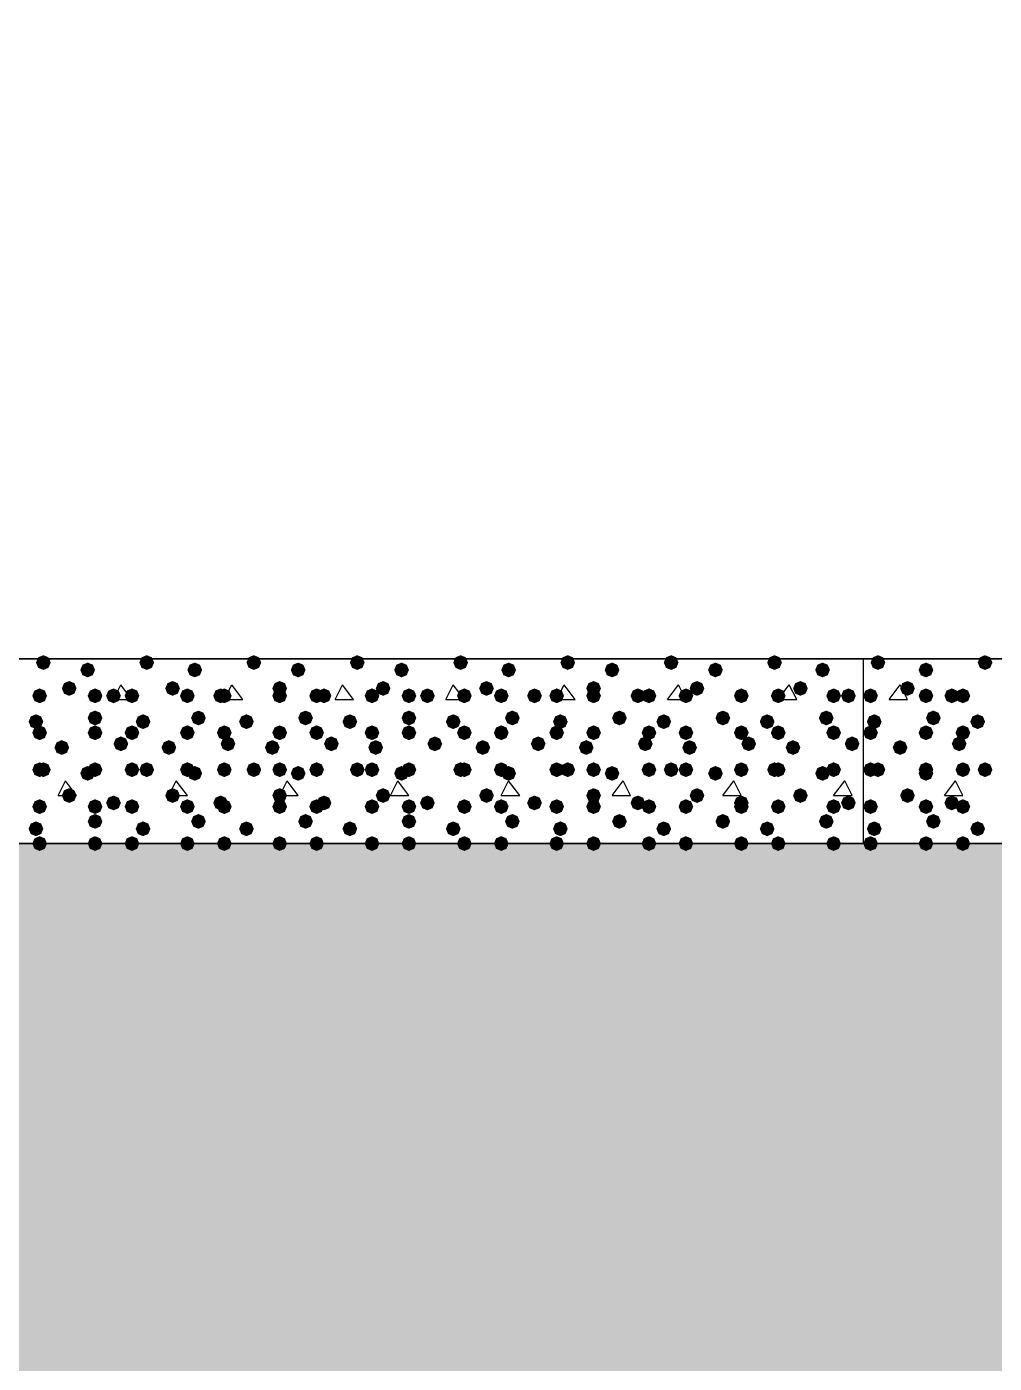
# Model space of a CAD drawing. Header units: millimetres. Extents: x 0 to 420, y 0 to 297.
# Drawn here: x 297.46 to 308.55, y 120.96 to 136.28 of the extents above; entities that cross this region are included whole.
import ezdxf

# ---------------------------------------------------------------- set-up
doc = ezdxf.new("R2010")
doc.units = ezdxf.units.MM
doc.layers.get('0').update_dxf_attribs({"linetype": 'CONTINUOUS'})

msp = doc.modelspace()

# ---------------------------------------------------------------- hatches: boundary and pattern name
at = {"true_color": 0x000008}
for points in [[(297.730333, 128.989667), (297.705462, 128.929871), (297.645667, 128.905), (297.585871, 128.929871), (297.561, 128.989667), (297.585871, 129.049462), (297.645667, 129.074333), (297.705462, 129.049463)], [(298.238333, 128.905), (298.213462, 128.845204), (298.153667, 128.820333), (298.093871, 128.845204), (298.069, 128.905), (298.093871, 128.964796), (298.153667, 128.989667), (298.213462, 128.964796)], [(298.915667, 128.989667), (298.890796, 128.929871), (298.831, 128.905), (298.771204, 128.929871), (298.746333, 128.989667), (298.771204, 129.049462), (298.831, 129.074333), (298.890796, 129.049463)], [(299.466, 128.905), (299.441129, 128.845204), (299.381333, 128.820333), (299.321537, 128.845204), (299.296667, 128.905), (299.321537, 128.964796), (299.381333, 128.989667), (299.441129, 128.964796)], [(300.143333, 128.989667), (300.118462, 128.929871), (300.058667, 128.905), (299.998871, 128.929871), (299.974, 128.989667), (299.998871, 129.049462), (300.058667, 129.074333), (300.118462, 129.049463)], [(300.651333, 128.905), (300.626463, 128.845204), (300.566667, 128.820333), (300.506871, 128.845204), (300.482, 128.905), (300.506871, 128.964796), (300.566667, 128.989667), (300.626462, 128.964796)], [(301.328667, 128.989667), (301.303796, 128.929871), (301.244, 128.905), (301.184204, 128.929871), (301.159333, 128.989667), (301.184204, 129.049462), (301.244, 129.074333), (301.303796, 129.049463)], [(301.836667, 128.905), (301.811796, 128.845204), (301.752, 128.820333), (301.692204, 128.845204), (301.667333, 128.905), (301.692204, 128.964796), (301.752, 128.989667), (301.811796, 128.964796)], [(302.514, 128.989667), (302.489129, 128.929871), (302.429333, 128.905), (302.369537, 128.929871), (302.344667, 128.989667), (302.369537, 129.049462), (302.429333, 129.074333), (302.489129, 129.049463)], [(303.064333, 128.905), (303.039462, 128.845204), (302.979667, 128.820333), (302.919871, 128.845204), (302.895, 128.905), (302.919871, 128.964796), (302.979667, 128.989667), (303.039462, 128.964796)], [(303.741667, 128.989667), (303.716796, 128.929871), (303.657, 128.905), (303.597204, 128.929871), (303.572333, 128.989667), (303.597204, 129.049462), (303.657, 129.074333), (303.716796, 129.049463)], [(304.249667, 128.905), (304.224796, 128.845204), (304.165, 128.820333), (304.105204, 128.845204), (304.080333, 128.905), (304.105204, 128.964796), (304.165, 128.989667), (304.224796, 128.964796)], [(304.927, 128.989667), (304.902129, 128.929871), (304.842333, 128.905), (304.782537, 128.929871), (304.757667, 128.989667), (304.782537, 129.049462), (304.842333, 129.074333), (304.902129, 129.049463)], [(305.435, 128.905), (305.410129, 128.845204), (305.350333, 128.820333), (305.290538, 128.845204), (305.265667, 128.905), (305.290537, 128.964796), (305.350333, 128.989667), (305.410129, 128.964796)], [(306.112333, 128.989667), (306.087462, 128.929871), (306.027667, 128.905), (305.967871, 128.929871), (305.943, 128.989667), (305.967871, 129.049462), (306.027667, 129.074333), (306.087462, 129.049463)], [(306.662667, 128.905), (306.637796, 128.845204), (306.578, 128.820333), (306.518204, 128.845204), (306.493333, 128.905), (306.518204, 128.964796), (306.578, 128.989667), (306.637796, 128.964796)], [(297.688, 128.608667), (297.663129, 128.548871), (297.603333, 128.524), (297.543537, 128.548871), (297.518667, 128.608667), (297.543537, 128.668462), (297.603333, 128.693333), (297.663129, 128.668463)], [(298.026667, 128.693333), (298.001796, 128.633537), (297.942, 128.608667), (297.882204, 128.633537), (297.857333, 128.693333), (297.882204, 128.753129), (297.942, 128.778), (298.001796, 128.753129)], [(298.323, 128.608667), (298.298129, 128.548871), (298.238333, 128.524), (298.178538, 128.548871), (298.153667, 128.608667), (298.178537, 128.668462), (298.238333, 128.693333), (298.298129, 128.668463)], [(298.534667, 128.608667), (298.509796, 128.548871), (298.45, 128.524), (298.390204, 128.548871), (298.365333, 128.608667), (298.390204, 128.668462), (298.45, 128.693333), (298.509796, 128.668463)], [(298.746333, 128.608667), (298.721462, 128.548871), (298.661667, 128.524), (298.601871, 128.548871), (298.577, 128.608667), (298.601871, 128.668462), (298.661667, 128.693333), (298.721462, 128.668463)], [(299.212, 128.693333), (299.187129, 128.633537), (299.127333, 128.608667), (299.067538, 128.633537), (299.042667, 128.693333), (299.067537, 128.753129), (299.127333, 128.778), (299.187129, 128.753129)], [(299.381333, 128.608667), (299.356462, 128.548871), (299.296667, 128.524), (299.236871, 128.548871), (299.212, 128.608667), (299.236871, 128.668462), (299.296667, 128.693333), (299.356462, 128.668463)], [(299.762333, 128.608667), (299.737462, 128.548871), (299.677667, 128.524), (299.617871, 128.548871), (299.593, 128.608667), (299.617871, 128.668462), (299.677667, 128.693333), (299.737462, 128.668463)], [(299.804667, 128.608667), (299.779796, 128.548871), (299.72, 128.524), (299.660204, 128.548871), (299.635333, 128.608667), (299.660204, 128.668462), (299.72, 128.693333), (299.779796, 128.668463)], [(300.439667, 128.693333), (300.414796, 128.633537), (300.355, 128.608667), (300.295204, 128.633537), (300.270333, 128.693333), (300.295204, 128.753129), (300.355, 128.778), (300.414796, 128.753129)], [(300.439667, 128.608667), (300.414796, 128.548871), (300.355, 128.524), (300.295204, 128.548871), (300.270333, 128.608667), (300.295204, 128.668462), (300.355, 128.693333), (300.414796, 128.668463)], [(300.863, 128.608667), (300.838129, 128.548871), (300.778333, 128.524), (300.718538, 128.548871), (300.693667, 128.608667), (300.718537, 128.668462), (300.778333, 128.693333), (300.838129, 128.668463)], [(300.947667, 128.608667), (300.922796, 128.548871), (300.863, 128.524), (300.803204, 128.548871), (300.778333, 128.608667), (300.803204, 128.668462), (300.863, 128.693333), (300.922796, 128.668463)], [(301.498, 128.608667), (301.473129, 128.548871), (301.413333, 128.524), (301.353538, 128.548871), (301.328667, 128.608667), (301.353537, 128.668462), (301.413333, 128.693333), (301.473129, 128.668463)], [(301.625, 128.693333), (301.600129, 128.633537), (301.540333, 128.608667), (301.480537, 128.633537), (301.455667, 128.693333), (301.480537, 128.753129), (301.540333, 128.778), (301.600129, 128.753129)], [(301.921333, 128.608667), (301.896462, 128.548871), (301.836667, 128.524), (301.776871, 128.548871), (301.752, 128.608667), (301.776871, 128.668462), (301.836667, 128.693333), (301.896462, 128.668463)], [(302.133, 128.608667), (302.108129, 128.548871), (302.048333, 128.524), (301.988538, 128.548871), (301.963667, 128.608667), (301.988537, 128.668462), (302.048333, 128.693333), (302.108129, 128.668463)], [(302.556333, 128.608667), (302.531462, 128.548871), (302.471667, 128.524), (302.411871, 128.548871), (302.387, 128.608667), (302.411871, 128.668462), (302.471667, 128.693333), (302.531462, 128.668463)], [(302.810333, 128.693333), (302.785462, 128.633537), (302.725667, 128.608667), (302.665871, 128.633537), (302.641, 128.693333), (302.665871, 128.753129), (302.725667, 128.778), (302.785462, 128.753129)], [(302.979667, 128.608667), (302.954796, 128.548871), (302.895, 128.524), (302.835204, 128.548871), (302.810333, 128.608667), (302.835204, 128.668462), (302.895, 128.693333), (302.954796, 128.668463)], [(303.360667, 128.608667), (303.335796, 128.548871), (303.276, 128.524), (303.216204, 128.548871), (303.191333, 128.608667), (303.216204, 128.668462), (303.276, 128.693333), (303.335796, 128.668463)], [(303.614667, 128.608667), (303.589796, 128.548871), (303.53, 128.524), (303.470204, 128.548871), (303.445333, 128.608667), (303.470204, 128.668462), (303.53, 128.693333), (303.589796, 128.668463)], [(304.038, 128.693333), (304.013129, 128.633537), (303.953333, 128.608667), (303.893537, 128.633537), (303.868667, 128.693333), (303.893537, 128.753129), (303.953333, 128.778), (304.013129, 128.753129)], [(304.038, 128.608667), (304.013129, 128.548871), (303.953333, 128.524), (303.893537, 128.548871), (303.868667, 128.608667), (303.893537, 128.668462), (303.953333, 128.693333), (304.013129, 128.668463)], [(304.546, 128.608667), (304.521129, 128.548871), (304.461333, 128.524), (304.401538, 128.548871), (304.376667, 128.608667), (304.401537, 128.668462), (304.461333, 128.693333), (304.521129, 128.668463)], [(304.673, 128.608667), (304.648129, 128.548871), (304.588333, 128.524), (304.528537, 128.548871), (304.503667, 128.608667), (304.528537, 128.668462), (304.588333, 128.693333), (304.648129, 128.668463)], [(305.096333, 128.608667), (305.071462, 128.548871), (305.011667, 128.524), (304.951871, 128.548871), (304.927, 128.608667), (304.951871, 128.668462), (305.011667, 128.693333), (305.071462, 128.668463)], [(305.223333, 128.693333), (305.198463, 128.633537), (305.138667, 128.608667), (305.078871, 128.633537), (305.054, 128.693333), (305.078871, 128.753129), (305.138667, 128.778), (305.198462, 128.753129)], [(305.731333, 128.608667), (305.706462, 128.548871), (305.646667, 128.524), (305.586871, 128.548871), (305.562, 128.608667), (305.586871, 128.668462), (305.646667, 128.693333), (305.706462, 128.668463)], [(305.731333, 128.608667), (305.706462, 128.548871), (305.646667, 128.524), (305.586871, 128.548871), (305.562, 128.608667), (305.586871, 128.668462), (305.646667, 128.693333), (305.706462, 128.668463)], [(306.154667, 128.608667), (306.129796, 128.548871), (306.07, 128.524), (306.010204, 128.548871), (305.985333, 128.608667), (306.010204, 128.668462), (306.07, 128.693333), (306.129796, 128.668463)], [(306.408667, 128.693333), (306.383796, 128.633537), (306.324, 128.608667), (306.264204, 128.633537), (306.239333, 128.693333), (306.264204, 128.753129), (306.324, 128.778), (306.383796, 128.753129)], [(306.789667, 128.608667), (306.764796, 128.548871), (306.705, 128.524), (306.645204, 128.548871), (306.620333, 128.608667), (306.645204, 128.668462), (306.705, 128.693333), (306.764796, 128.668463)], [(306.959, 128.608667), (306.934129, 128.548871), (306.874333, 128.524), (306.814537, 128.548871), (306.789667, 128.608667), (306.814537, 128.668462), (306.874333, 128.693333), (306.934129, 128.668463)], [(297.645667, 128.312333), (297.620796, 128.252537), (297.561, 128.227667), (297.501204, 128.252537), (297.476333, 128.312333), (297.501204, 128.372129), (297.561, 128.397), (297.620796, 128.372129)], [(298.323, 128.354667), (298.298129, 128.294871), (298.238333, 128.27), (298.178538, 128.294871), (298.153667, 128.354667), (298.178537, 128.414462), (298.238333, 128.439333), (298.298129, 128.414463)], [(298.873333, 128.312333), (298.848462, 128.252537), (298.788667, 128.227667), (298.728871, 128.252537), (298.704, 128.312333), (298.728871, 128.372129), (298.788667, 128.397), (298.848462, 128.372129)], [(299.508333, 128.354667), (299.483462, 128.294871), (299.423667, 128.27), (299.363871, 128.294871), (299.339, 128.354667), (299.363871, 128.414462), (299.423667, 128.439333), (299.483462, 128.414463)], [(300.058667, 128.312333), (300.033796, 128.252537), (299.974, 128.227667), (299.914204, 128.252537), (299.889333, 128.312333), (299.914204, 128.372129), (299.974, 128.397), (300.033796, 128.372129)], [(300.736, 128.354667), (300.711129, 128.294871), (300.651333, 128.27), (300.591537, 128.294871), (300.566667, 128.354667), (300.591537, 128.414462), (300.651333, 128.439333), (300.711129, 128.414463)], [(301.244, 128.312333), (301.219129, 128.252537), (301.159333, 128.227667), (301.099538, 128.252537), (301.074667, 128.312333), (301.099537, 128.372129), (301.159333, 128.397), (301.219129, 128.372129)], [(301.921333, 128.354667), (301.896462, 128.294871), (301.836667, 128.27), (301.776871, 128.294871), (301.752, 128.354667), (301.776871, 128.414462), (301.836667, 128.439333), (301.896462, 128.414463)], [(302.429333, 128.312333), (302.404462, 128.252537), (302.344667, 128.227667), (302.284871, 128.252537), (302.26, 128.312333), (302.284871, 128.372129), (302.344667, 128.397), (302.404462, 128.372129)], [(303.106667, 128.354667), (303.081796, 128.294871), (303.022, 128.27), (302.962204, 128.294871), (302.937333, 128.354667), (302.962204, 128.414462), (303.022, 128.439333), (303.081796, 128.414463)], [(303.657, 128.312333), (303.632129, 128.252537), (303.572333, 128.227667), (303.512538, 128.252537), (303.487667, 128.312333), (303.512537, 128.372129), (303.572333, 128.397), (303.632129, 128.372129)], [(304.334333, 128.354667), (304.309463, 128.294871), (304.249667, 128.27), (304.189871, 128.294871), (304.165, 128.354667), (304.189871, 128.414462), (304.249667, 128.439333), (304.309462, 128.414463)], [(304.842333, 128.312333), (304.817462, 128.252537), (304.757667, 128.227667), (304.697871, 128.252537), (304.673, 128.312333), (304.697871, 128.372129), (304.757667, 128.397), (304.817462, 128.372129)], [(305.519667, 128.354667), (305.494796, 128.294871), (305.435, 128.27), (305.375204, 128.294871), (305.350333, 128.354667), (305.375204, 128.414462), (305.435, 128.439333), (305.494796, 128.414463)], [(306.027667, 128.312333), (306.002796, 128.252537), (305.943, 128.227667), (305.883204, 128.252537), (305.858333, 128.312333), (305.883204, 128.372129), (305.943, 128.397), (306.002796, 128.372129)], [(306.705, 128.354667), (306.680129, 128.294871), (306.620333, 128.27), (306.560538, 128.294871), (306.535667, 128.354667), (306.560537, 128.414462), (306.620333, 128.439333), (306.680129, 128.414463)], [(297.688, 128.185333), (297.663129, 128.125538), (297.603333, 128.100667), (297.543537, 128.125538), (297.518667, 128.185333), (297.543537, 128.245129), (297.603333, 128.27), (297.663129, 128.245129)], [(298.323, 128.185333), (298.298129, 128.125538), (298.238333, 128.100667), (298.178538, 128.125538), (298.153667, 128.185333), (298.178537, 128.245129), (298.238333, 128.27), (298.298129, 128.245129)], [(298.746333, 128.185333), (298.721462, 128.125538), (298.661667, 128.100667), (298.601871, 128.125538), (298.577, 128.185333), (298.601871, 128.245129), (298.661667, 128.27), (298.721462, 128.245129)], [(299.381333, 128.185333), (299.356462, 128.125538), (299.296667, 128.100667), (299.236871, 128.125538), (299.212, 128.185333), (299.236871, 128.245129), (299.296667, 128.27), (299.356462, 128.245129)], [(299.804667, 128.185333), (299.779796, 128.125538), (299.72, 128.100667), (299.660204, 128.125538), (299.635333, 128.185333), (299.660204, 128.245129), (299.72, 128.27), (299.779796, 128.245129)], [(300.439667, 128.185333), (300.414796, 128.125538), (300.355, 128.100667), (300.295204, 128.125538), (300.270333, 128.185333), (300.295204, 128.245129), (300.355, 128.27), (300.414796, 128.245129)], [(300.863, 128.185333), (300.838129, 128.125538), (300.778333, 128.100667), (300.718538, 128.125538), (300.693667, 128.185333), (300.718537, 128.245129), (300.778333, 128.27), (300.838129, 128.245129)], [(301.498, 128.185333), (301.473129, 128.125538), (301.413333, 128.100667), (301.353538, 128.125538), (301.328667, 128.185333), (301.353537, 128.245129), (301.413333, 128.27), (301.473129, 128.245129)], [(301.921333, 128.185333), (301.896462, 128.125538), (301.836667, 128.100667), (301.776871, 128.125538), (301.752, 128.185333), (301.776871, 128.245129), (301.836667, 128.27), (301.896462, 128.245129)], [(302.556333, 128.185333), (302.531462, 128.125538), (302.471667, 128.100667), (302.411871, 128.125538), (302.387, 128.185333), (302.411871, 128.245129), (302.471667, 128.27), (302.531462, 128.245129)], [(302.979667, 128.185333), (302.954796, 128.125538), (302.895, 128.100667), (302.835204, 128.125538), (302.810333, 128.185333), (302.835204, 128.245129), (302.895, 128.27), (302.954796, 128.245129)], [(303.614667, 128.185333), (303.589796, 128.125538), (303.53, 128.100667), (303.470204, 128.125538), (303.445333, 128.185333), (303.470204, 128.245129), (303.53, 128.27), (303.589796, 128.245129)], [(304.038, 128.185333), (304.013129, 128.125538), (303.953333, 128.100667), (303.893537, 128.125538), (303.868667, 128.185333), (303.893537, 128.245129), (303.953333, 128.27), (304.013129, 128.245129)], [(304.673, 128.185333), (304.648129, 128.125538), (304.588333, 128.100667), (304.528537, 128.125538), (304.503667, 128.185333), (304.528537, 128.245129), (304.588333, 128.27), (304.648129, 128.245129)], [(305.096333, 128.185333), (305.071462, 128.125538), (305.011667, 128.100667), (304.951871, 128.125538), (304.927, 128.185333), (304.951871, 128.245129), (305.011667, 128.27), (305.071462, 128.245129)], [(305.731333, 128.185333), (305.706462, 128.125538), (305.646667, 128.100667), (305.586871, 128.125538), (305.562, 128.185333), (305.586871, 128.245129), (305.646667, 128.27), (305.706462, 128.245129)], [(306.154667, 128.185333), (306.129796, 128.125538), (306.07, 128.100667), (306.010204, 128.125538), (305.985333, 128.185333), (306.010204, 128.245129), (306.07, 128.27), (306.129796, 128.245129)], [(306.789667, 128.185333), (306.764796, 128.125538), (306.705, 128.100667), (306.645204, 128.125538), (306.620333, 128.185333), (306.645204, 128.245129), (306.705, 128.27), (306.764796, 128.245129)], [(297.942, 128.016), (297.917129, 127.956204), (297.857333, 127.931333), (297.797537, 127.956204), (297.772667, 128.016), (297.797537, 128.075796), (297.857333, 128.100667), (297.917129, 128.075796)], [(298.619333, 128.058333), (298.594462, 127.998538), (298.534667, 127.973667), (298.474871, 127.998538), (298.45, 128.058333), (298.474871, 128.118129), (298.534667, 128.143), (298.594462, 128.118129)], [(299.169667, 128.016), (299.144796, 127.956204), (299.085, 127.931333), (299.025204, 127.956204), (299.000333, 128.016), (299.025204, 128.075796), (299.085, 128.100667), (299.144796, 128.075796)], [(299.847, 128.058333), (299.822129, 127.998538), (299.762333, 127.973667), (299.702538, 127.998538), (299.677667, 128.058333), (299.702537, 128.118129), (299.762333, 128.143), (299.822129, 128.118129)], [(300.355, 128.016), (300.330129, 127.956204), (300.270333, 127.931333), (300.210537, 127.956204), (300.185667, 128.016), (300.210537, 128.075796), (300.270333, 128.100667), (300.330129, 128.075796)], [(301.032333, 128.058333), (301.007462, 127.998538), (300.947667, 127.973667), (300.887871, 127.998538), (300.863, 128.058333), (300.887871, 128.118129), (300.947667, 128.143), (301.007462, 128.118129)], [(301.540333, 128.016), (301.515463, 127.956204), (301.455667, 127.931333), (301.395871, 127.956204), (301.371, 128.016), (301.395871, 128.075796), (301.455667, 128.100667), (301.515462, 128.075796)], [(302.217667, 128.058333), (302.192796, 127.998538), (302.133, 127.973667), (302.073204, 127.998538), (302.048333, 128.058333), (302.073204, 128.118129), (302.133, 128.143), (302.192796, 128.118129)], [(302.768, 128.016), (302.743129, 127.956204), (302.683333, 127.931333), (302.623538, 127.956204), (302.598667, 128.016), (302.623537, 128.075796), (302.683333, 128.100667), (302.743129, 128.075796)], [(303.403, 128.058333), (303.378129, 127.998538), (303.318333, 127.973667), (303.258537, 127.998538), (303.233667, 128.058333), (303.258537, 128.118129), (303.318333, 128.143), (303.378129, 128.118129)], [(303.953333, 128.016), (303.928463, 127.956204), (303.868667, 127.931333), (303.808871, 127.956204), (303.784, 128.016), (303.808871, 128.075796), (303.868667, 128.100667), (303.928462, 128.075796)], [(304.630667, 128.058333), (304.605796, 127.998538), (304.546, 127.973667), (304.486204, 127.998538), (304.461333, 128.058333), (304.486204, 128.118129), (304.546, 128.143), (304.605796, 128.118129)], [(305.138667, 128.016), (305.113796, 127.956204), (305.054, 127.931333), (304.994204, 127.956204), (304.969333, 128.016), (304.994204, 128.075796), (305.054, 128.100667), (305.113796, 128.075796)], [(305.816, 128.058333), (305.791129, 127.998538), (305.731333, 127.973667), (305.671538, 127.998538), (305.646667, 128.058333), (305.671537, 128.118129), (305.731333, 128.143), (305.791129, 128.118129)], [(306.324, 128.016), (306.299129, 127.956204), (306.239333, 127.931333), (306.179537, 127.956204), (306.154667, 128.016), (306.179537, 128.075796), (306.239333, 128.100667), (306.299129, 128.075796)], [(307.001333, 128.058333), (306.976462, 127.998538), (306.916667, 127.973667), (306.856871, 127.998538), (306.832, 128.058333), (306.856871, 128.118129), (306.916667, 128.143), (306.976462, 128.118129)], [(297.688, 127.762), (297.663129, 127.702204), (297.603333, 127.677333), (297.543537, 127.702204), (297.518667, 127.762), (297.543537, 127.821796), (297.603333, 127.846667), (297.663129, 127.821796)], [(297.730333, 127.762), (297.705462, 127.702204), (297.645667, 127.677333), (297.585871, 127.702204), (297.561, 127.762), (297.585871, 127.821796), (297.645667, 127.846667), (297.705462, 127.821796)], [(298.238333, 127.719667), (298.213462, 127.659871), (298.153667, 127.635), (298.093871, 127.659871), (298.069, 127.719667), (298.093871, 127.779462), (298.153667, 127.804333), (298.213462, 127.779463)], [(298.323, 127.762), (298.298129, 127.702204), (298.238333, 127.677333), (298.178538, 127.702204), (298.153667, 127.762), (298.178537, 127.821796), (298.238333, 127.846667), (298.298129, 127.821796)], [(298.746333, 127.762), (298.721462, 127.702204), (298.661667, 127.677333), (298.601871, 127.702204), (298.577, 127.762), (298.601871, 127.821796), (298.661667, 127.846667), (298.721462, 127.821796)], [(298.915667, 127.762), (298.890796, 127.702204), (298.831, 127.677333), (298.771204, 127.702204), (298.746333, 127.762), (298.771204, 127.821796), (298.831, 127.846667), (298.890796, 127.821796)], [(299.381333, 127.762), (299.356462, 127.702204), (299.296667, 127.677333), (299.236871, 127.702204), (299.212, 127.762), (299.236871, 127.821796), (299.296667, 127.846667), (299.356462, 127.821796)], [(299.466, 127.719667), (299.441129, 127.659871), (299.381333, 127.635), (299.321537, 127.659871), (299.296667, 127.719667), (299.321537, 127.779462), (299.381333, 127.804333), (299.441129, 127.779463)], [(299.804667, 127.762), (299.779796, 127.702204), (299.72, 127.677333), (299.660204, 127.702204), (299.635333, 127.762), (299.660204, 127.821796), (299.72, 127.846667), (299.779796, 127.821796)], [(300.143333, 127.762), (300.118462, 127.702204), (300.058667, 127.677333), (299.998871, 127.702204), (299.974, 127.762), (299.998871, 127.821796), (300.058667, 127.846667), (300.118462, 127.821796)], [(300.439667, 127.762), (300.414796, 127.702204), (300.355, 127.677333), (300.295204, 127.702204), (300.270333, 127.762), (300.295204, 127.821796), (300.355, 127.846667), (300.414796, 127.821796)], [(300.651333, 127.719667), (300.626463, 127.659871), (300.566667, 127.635), (300.506871, 127.659871), (300.482, 127.719667), (300.506871, 127.779462), (300.566667, 127.804333), (300.626462, 127.779463)], [(300.863, 127.762), (300.838129, 127.702204), (300.778333, 127.677333), (300.718538, 127.702204), (300.693667, 127.762), (300.718537, 127.821796), (300.778333, 127.846667), (300.838129, 127.821796)], [(301.328667, 127.762), (301.303796, 127.702204), (301.244, 127.677333), (301.184204, 127.702204), (301.159333, 127.762), (301.184204, 127.821796), (301.244, 127.846667), (301.303796, 127.821796)], [(301.498, 127.762), (301.473129, 127.702204), (301.413333, 127.677333), (301.353538, 127.702204), (301.328667, 127.762), (301.353537, 127.821796), (301.413333, 127.846667), (301.473129, 127.821796)], [(301.836667, 127.719667), (301.811796, 127.659871), (301.752, 127.635), (301.692204, 127.659871), (301.667333, 127.719667), (301.692204, 127.779462), (301.752, 127.804333), (301.811796, 127.779463)], [(301.921333, 127.762), (301.896462, 127.702204), (301.836667, 127.677333), (301.776871, 127.702204), (301.752, 127.762), (301.776871, 127.821796), (301.836667, 127.846667), (301.896462, 127.821796)], [(302.514, 127.762), (302.489129, 127.702204), (302.429333, 127.677333), (302.369537, 127.702204), (302.344667, 127.762), (302.369537, 127.821796), (302.429333, 127.846667), (302.489129, 127.821796)], [(302.556333, 127.762), (302.531462, 127.702204), (302.471667, 127.677333), (302.411871, 127.702204), (302.387, 127.762), (302.411871, 127.821796), (302.471667, 127.846667), (302.531462, 127.821796)], [(302.979667, 127.762), (302.954796, 127.702204), (302.895, 127.677333), (302.835204, 127.702204), (302.810333, 127.762), (302.835204, 127.821796), (302.895, 127.846667), (302.954796, 127.821796)], [(303.064333, 127.719667), (303.039462, 127.659871), (302.979667, 127.635), (302.919871, 127.659871), (302.895, 127.719667), (302.919871, 127.779462), (302.979667, 127.804333), (303.039462, 127.779463)], [(303.614667, 127.762), (303.589796, 127.702204), (303.53, 127.677333), (303.470204, 127.702204), (303.445333, 127.762), (303.470204, 127.821796), (303.53, 127.846667), (303.589796, 127.821796)], [(303.741667, 127.762), (303.716796, 127.702204), (303.657, 127.677333), (303.597204, 127.702204), (303.572333, 127.762), (303.597204, 127.821796), (303.657, 127.846667), (303.716796, 127.821796)], [(304.038, 127.762), (304.013129, 127.702204), (303.953333, 127.677333), (303.893537, 127.702204), (303.868667, 127.762), (303.893537, 127.821796), (303.953333, 127.846667), (304.013129, 127.821796)], [(304.249667, 127.719667), (304.224796, 127.659871), (304.165, 127.635), (304.105204, 127.659871), (304.080333, 127.719667), (304.105204, 127.779462), (304.165, 127.804333), (304.224796, 127.779463)], [(304.673, 127.762), (304.648129, 127.702204), (304.588333, 127.677333), (304.528537, 127.702204), (304.503667, 127.762), (304.528537, 127.821796), (304.588333, 127.846667), (304.648129, 127.821796)], [(304.927, 127.762), (304.902129, 127.702204), (304.842333, 127.677333), (304.782537, 127.702204), (304.757667, 127.762), (304.782537, 127.821796), (304.842333, 127.846667), (304.902129, 127.821796)], [(305.096333, 127.762), (305.071462, 127.702204), (305.011667, 127.677333), (304.951871, 127.702204), (304.927, 127.762), (304.951871, 127.821796), (305.011667, 127.846667), (305.071462, 127.821796)], [(305.435, 127.719667), (305.410129, 127.659871), (305.350333, 127.635), (305.290538, 127.659871), (305.265667, 127.719667), (305.290537, 127.779462), (305.350333, 127.804333), (305.410129, 127.779463)], [(305.731333, 127.762), (305.706462, 127.702204), (305.646667, 127.677333), (305.586871, 127.702204), (305.562, 127.762), (305.586871, 127.821796), (305.646667, 127.846667), (305.706462, 127.821796)], [(306.112333, 127.762), (306.087462, 127.702204), (306.027667, 127.677333), (305.967871, 127.702204), (305.943, 127.762), (305.967871, 127.821796), (306.027667, 127.846667), (306.087462, 127.821796)], [(306.154667, 127.762), (306.129796, 127.702204), (306.07, 127.677333), (306.010204, 127.702204), (305.985333, 127.762), (306.010204, 127.821796), (306.07, 127.846667), (306.129796, 127.821796)], [(306.662667, 127.719667), (306.637796, 127.659871), (306.578, 127.635), (306.518204, 127.659871), (306.493333, 127.719667), (306.518204, 127.779462), (306.578, 127.804333), (306.637796, 127.779463)], [(306.789667, 127.762), (306.764796, 127.702204), (306.705, 127.677333), (306.645204, 127.702204), (306.620333, 127.762), (306.645204, 127.821796), (306.705, 127.846667), (306.764796, 127.821796)], [(298.026667, 127.465667), (298.001796, 127.405871), (297.942, 127.381), (297.882204, 127.405871), (297.857333, 127.465667), (297.882204, 127.525462), (297.942, 127.550333), (298.001796, 127.525463)], [(298.534667, 127.381), (298.509796, 127.321204), (298.45, 127.296333), (298.390204, 127.321204), (298.365333, 127.381), (298.390204, 127.440796), (298.45, 127.465667), (298.509796, 127.440796)], [(299.212, 127.465667), (299.187129, 127.405871), (299.127333, 127.381), (299.067538, 127.405871), (299.042667, 127.465667), (299.067537, 127.525462), (299.127333, 127.550333), (299.187129, 127.525463)], [(299.762333, 127.381), (299.737462, 127.321204), (299.677667, 127.296333), (299.617871, 127.321204), (299.593, 127.381), (299.617871, 127.440796), (299.677667, 127.465667), (299.737462, 127.440796)], [(300.439667, 127.465667), (300.414796, 127.405871), (300.355, 127.381), (300.295204, 127.405871), (300.270333, 127.465667), (300.295204, 127.525462), (300.355, 127.550333), (300.414796, 127.525463)], [(300.947667, 127.381), (300.922796, 127.321204), (300.863, 127.296333), (300.803204, 127.321204), (300.778333, 127.381), (300.803204, 127.440796), (300.863, 127.465667), (300.922796, 127.440796)], [(301.625, 127.465667), (301.600129, 127.405871), (301.540333, 127.381), (301.480537, 127.405871), (301.455667, 127.465667), (301.480537, 127.525462), (301.540333, 127.550333), (301.600129, 127.525463)], [(302.133, 127.381), (302.108129, 127.321204), (302.048333, 127.296333), (301.988538, 127.321204), (301.963667, 127.381), (301.988537, 127.440796), (302.048333, 127.465667), (302.108129, 127.440796)], [(302.810333, 127.465667), (302.785462, 127.405871), (302.725667, 127.381), (302.665871, 127.405871), (302.641, 127.465667), (302.665871, 127.525462), (302.725667, 127.550333), (302.785462, 127.525463)], [(303.360667, 127.381), (303.335796, 127.321204), (303.276, 127.296333), (303.216204, 127.321204), (303.191333, 127.381), (303.216204, 127.440796), (303.276, 127.465667), (303.335796, 127.440796)], [(304.038, 127.465667), (304.013129, 127.405871), (303.953333, 127.381), (303.893537, 127.405871), (303.868667, 127.465667), (303.893537, 127.525462), (303.953333, 127.550333), (304.013129, 127.525463)], [(304.546, 127.381), (304.521129, 127.321204), (304.461333, 127.296333), (304.401538, 127.321204), (304.376667, 127.381), (304.401537, 127.440796), (304.461333, 127.465667), (304.521129, 127.440796)], [(305.223333, 127.465667), (305.198463, 127.405871), (305.138667, 127.381), (305.078871, 127.405871), (305.054, 127.465667), (305.078871, 127.525462), (305.138667, 127.550333), (305.198462, 127.525463)], [(305.731333, 127.381), (305.706462, 127.321204), (305.646667, 127.296333), (305.586871, 127.321204), (305.562, 127.381), (305.586871, 127.440796), (305.646667, 127.465667), (305.706462, 127.440796)], [(306.408667, 127.465667), (306.383796, 127.405871), (306.324, 127.381), (306.264204, 127.405871), (306.239333, 127.465667), (306.264204, 127.525462), (306.324, 127.550333), (306.383796, 127.525463)], [(306.959, 127.381), (306.934129, 127.321204), (306.874333, 127.296333), (306.814537, 127.321204), (306.789667, 127.381), (306.814537, 127.440796), (306.874333, 127.465667), (306.934129, 127.440796)], [(297.688, 127.338667), (297.663129, 127.278871), (297.603333, 127.254), (297.543537, 127.278871), (297.518667, 127.338667), (297.543537, 127.398462), (297.603333, 127.423333), (297.663129, 127.398463)], [(298.323, 127.338667), (298.298129, 127.278871), (298.238333, 127.254), (298.178538, 127.278871), (298.153667, 127.338667), (298.178537, 127.398462), (298.238333, 127.423333), (298.298129, 127.398463)], [(298.746333, 127.338667), (298.721462, 127.278871), (298.661667, 127.254), (298.601871, 127.278871), (298.577, 127.338667), (298.601871, 127.398462), (298.661667, 127.423333), (298.721462, 127.398463)], [(299.381333, 127.338667), (299.356462, 127.278871), (299.296667, 127.254), (299.236871, 127.278871), (299.212, 127.338667), (299.236871, 127.398462), (299.296667, 127.423333), (299.356462, 127.398463)], [(299.804667, 127.338667), (299.779796, 127.278871), (299.72, 127.254), (299.660204, 127.278871), (299.635333, 127.338667), (299.660204, 127.398462), (299.72, 127.423333), (299.779796, 127.398463)], [(300.439667, 127.338667), (300.414796, 127.278871), (300.355, 127.254), (300.295204, 127.278871), (300.270333, 127.338667), (300.295204, 127.398462), (300.355, 127.423333), (300.414796, 127.398463)], [(300.863, 127.338667), (300.838129, 127.278871), (300.778333, 127.254), (300.718538, 127.278871), (300.693667, 127.338667), (300.718537, 127.398462), (300.778333, 127.423333), (300.838129, 127.398463)], [(301.498, 127.338667), (301.473129, 127.278871), (301.413333, 127.254), (301.353538, 127.278871), (301.328667, 127.338667), (301.353537, 127.398462), (301.413333, 127.423333), (301.473129, 127.398463)], [(301.921333, 127.338667), (301.896462, 127.278871), (301.836667, 127.254), (301.776871, 127.278871), (301.752, 127.338667), (301.776871, 127.398462), (301.836667, 127.423333), (301.896462, 127.398463)], [(302.556333, 127.338667), (302.531462, 127.278871), (302.471667, 127.254), (302.411871, 127.278871), (302.387, 127.338667), (302.411871, 127.398462), (302.471667, 127.423333), (302.531462, 127.398463)], [(302.979667, 127.338667), (302.954796, 127.278871), (302.895, 127.254), (302.835204, 127.278871), (302.810333, 127.338667), (302.835204, 127.398462), (302.895, 127.423333), (302.954796, 127.398463)], [(303.614667, 127.338667), (303.589796, 127.278871), (303.53, 127.254), (303.470204, 127.278871), (303.445333, 127.338667), (303.470204, 127.398462), (303.53, 127.423333), (303.589796, 127.398463)], [(304.038, 127.338667), (304.013129, 127.278871), (303.953333, 127.254), (303.893537, 127.278871), (303.868667, 127.338667), (303.893537, 127.398462), (303.953333, 127.423333), (304.013129, 127.398463)], [(304.673, 127.338667), (304.648129, 127.278871), (304.588333, 127.254), (304.528537, 127.278871), (304.503667, 127.338667), (304.528537, 127.398462), (304.588333, 127.423333), (304.648129, 127.398463)], [(305.096333, 127.338667), (305.071462, 127.278871), (305.011667, 127.254), (304.951871, 127.278871), (304.927, 127.338667), (304.951871, 127.398462), (305.011667, 127.423333), (305.071462, 127.398463)], [(305.731333, 127.338667), (305.706462, 127.278871), (305.646667, 127.254), (305.586871, 127.278871), (305.562, 127.338667), (305.586871, 127.398462), (305.646667, 127.423333), (305.706462, 127.398463)], [(306.154667, 127.338667), (306.129796, 127.278871), (306.07, 127.254), (306.010204, 127.278871), (305.985333, 127.338667), (306.010204, 127.398462), (306.07, 127.423333), (306.129796, 127.398463)], [(306.789667, 127.338667), (306.764796, 127.278871), (306.705, 127.254), (306.645204, 127.278871), (306.620333, 127.338667), (306.645204, 127.398462), (306.705, 127.423333), (306.764796, 127.398463)], [(297.645667, 127.084667), (297.620796, 127.024871), (297.561, 127), (297.501204, 127.024871), (297.476333, 127.084667), (297.501204, 127.144462), (297.561, 127.169333), (297.620796, 127.144463)], [(298.323, 127.169333), (298.298129, 127.109537), (298.238333, 127.084667), (298.178538, 127.109537), (298.153667, 127.169333), (298.178537, 127.229129), (298.238333, 127.254), (298.298129, 127.229129)], [(298.873333, 127.084667), (298.848462, 127.024871), (298.788667, 127), (298.728871, 127.024871), (298.704, 127.084667), (298.728871, 127.144462), (298.788667, 127.169333), (298.848462, 127.144463)], [(299.508333, 127.169333), (299.483462, 127.109537), (299.423667, 127.084667), (299.363871, 127.109537), (299.339, 127.169333), (299.363871, 127.229129), (299.423667, 127.254), (299.483462, 127.229129)], [(300.058667, 127.084667), (300.033796, 127.024871), (299.974, 127), (299.914204, 127.024871), (299.889333, 127.084667), (299.914204, 127.144462), (299.974, 127.169333), (300.033796, 127.144463)], [(300.736, 127.169333), (300.711129, 127.109537), (300.651333, 127.084667), (300.591537, 127.109537), (300.566667, 127.169333), (300.591537, 127.229129), (300.651333, 127.254), (300.711129, 127.229129)], [(301.244, 127.084667), (301.219129, 127.024871), (301.159333, 127), (301.099538, 127.024871), (301.074667, 127.084667), (301.099537, 127.144462), (301.159333, 127.169333), (301.219129, 127.144463)], [(301.921333, 127.169333), (301.896462, 127.109537), (301.836667, 127.084667), (301.776871, 127.109537), (301.752, 127.169333), (301.776871, 127.229129), (301.836667, 127.254), (301.896462, 127.229129)], [(302.429333, 127.084667), (302.404462, 127.024871), (302.344667, 127), (302.284871, 127.024871), (302.26, 127.084667), (302.284871, 127.144462), (302.344667, 127.169333), (302.404462, 127.144463)], [(303.106667, 127.169333), (303.081796, 127.109537), (303.022, 127.084667), (302.962204, 127.109537), (302.937333, 127.169333), (302.962204, 127.229129), (303.022, 127.254), (303.081796, 127.229129)], [(303.657, 127.084667), (303.632129, 127.024871), (303.572333, 127), (303.512538, 127.024871), (303.487667, 127.084667), (303.512537, 127.144462), (303.572333, 127.169333), (303.632129, 127.144463)], [(304.334333, 127.169333), (304.309463, 127.109537), (304.249667, 127.084667), (304.189871, 127.109537), (304.165, 127.169333), (304.189871, 127.229129), (304.249667, 127.254), (304.309462, 127.229129)], [(304.842333, 127.084667), (304.817462, 127.024871), (304.757667, 127), (304.697871, 127.024871), (304.673, 127.084667), (304.697871, 127.144462), (304.757667, 127.169333), (304.817462, 127.144463)], [(305.519667, 127.169333), (305.494796, 127.109537), (305.435, 127.084667), (305.375204, 127.109537), (305.350333, 127.169333), (305.375204, 127.229129), (305.435, 127.254), (305.494796, 127.229129)], [(306.027667, 127.084667), (306.002796, 127.024871), (305.943, 127), (305.883204, 127.024871), (305.858333, 127.084667), (305.883204, 127.144462), (305.943, 127.169333), (306.002796, 127.144463)], [(306.705, 127.169333), (306.680129, 127.109537), (306.620333, 127.084667), (306.560538, 127.109537), (306.535667, 127.169333), (306.560537, 127.229129), (306.620333, 127.254), (306.680129, 127.229129)], [(297.688, 126.915333), (297.663129, 126.855538), (297.603333, 126.830667), (297.543537, 126.855538), (297.518667, 126.915333), (297.543537, 126.975129), (297.603333, 127), (297.663129, 126.975129)], [(298.323, 126.915333), (298.298129, 126.855538), (298.238333, 126.830667), (298.178538, 126.855538), (298.153667, 126.915333), (298.178537, 126.975129), (298.238333, 127), (298.298129, 126.975129)], [(298.746333, 126.915333), (298.721462, 126.855538), (298.661667, 126.830667), (298.601871, 126.855538), (298.577, 126.915333), (298.601871, 126.975129), (298.661667, 127), (298.721462, 126.975129)], [(299.381333, 126.915333), (299.356462, 126.855538), (299.296667, 126.830667), (299.236871, 126.855538), (299.212, 126.915333), (299.236871, 126.975129), (299.296667, 127), (299.356462, 126.975129)], [(299.804667, 126.915333), (299.779796, 126.855538), (299.72, 126.830667), (299.660204, 126.855538), (299.635333, 126.915333), (299.660204, 126.975129), (299.72, 127), (299.779796, 126.975129)], [(300.439667, 126.915333), (300.414796, 126.855538), (300.355, 126.830667), (300.295204, 126.855538), (300.270333, 126.915333), (300.295204, 126.975129), (300.355, 127), (300.414796, 126.975129)], [(300.863, 126.915333), (300.838129, 126.855538), (300.778333, 126.830667), (300.718538, 126.855538), (300.693667, 126.915333), (300.718537, 126.975129), (300.778333, 127), (300.838129, 126.975129)], [(301.498, 126.915333), (301.473129, 126.855538), (301.413333, 126.830667), (301.353538, 126.855538), (301.328667, 126.915333), (301.353537, 126.975129), (301.413333, 127), (301.473129, 126.975129)], [(301.921333, 126.915333), (301.896462, 126.855538), (301.836667, 126.830667), (301.776871, 126.855538), (301.752, 126.915333), (301.776871, 126.975129), (301.836667, 127), (301.896462, 126.975129)], [(302.556333, 126.915333), (302.531462, 126.855538), (302.471667, 126.830667), (302.411871, 126.855538), (302.387, 126.915333), (302.411871, 126.975129), (302.471667, 127), (302.531462, 126.975129)], [(302.979667, 126.915333), (302.954796, 126.855538), (302.895, 126.830667), (302.835204, 126.855538), (302.810333, 126.915333), (302.835204, 126.975129), (302.895, 127), (302.954796, 126.975129)], [(303.614667, 126.915333), (303.589796, 126.855538), (303.53, 126.830667), (303.470204, 126.855538), (303.445333, 126.915333), (303.470204, 126.975129), (303.53, 127), (303.589796, 126.975129)], [(304.038, 126.915333), (304.013129, 126.855538), (303.953333, 126.830667), (303.893537, 126.855538), (303.868667, 126.915333), (303.893537, 126.975129), (303.953333, 127), (304.013129, 126.975129)], [(304.673, 126.915333), (304.648129, 126.855538), (304.588333, 126.830667), (304.528537, 126.855538), (304.503667, 126.915333), (304.528537, 126.975129), (304.588333, 127), (304.648129, 126.975129)], [(305.096333, 126.915333), (305.071462, 126.855538), (305.011667, 126.830667), (304.951871, 126.855538), (304.927, 126.915333), (304.951871, 126.975129), (305.011667, 127), (305.071462, 126.975129)], [(305.731333, 126.915333), (305.706462, 126.855538), (305.646667, 126.830667), (305.586871, 126.855538), (305.562, 126.915333), (305.586871, 126.975129), (305.646667, 127), (305.706462, 126.975129)], [(306.154667, 126.915333), (306.129796, 126.855538), (306.07, 126.830667), (306.010204, 126.855538), (305.985333, 126.915333), (306.010204, 126.975129), (306.07, 127), (306.129796, 126.975129)], [(306.789667, 126.915333), (306.764796, 126.855538), (306.705, 126.830667), (306.645204, 126.855538), (306.620333, 126.915333), (306.645204, 126.975129), (306.705, 127), (306.764796, 126.975129)]]:
    msp.add_hatch(color=0, dxfattribs=at).paths.add_polyline_path(points, flags=0)
at = {"true_color": 0x000007}
for points in [[(307.297667, 128.989667), (307.272796, 128.929871), (307.213, 128.905), (307.153204, 128.929871), (307.128333, 128.989667), (307.153204, 129.049462), (307.213, 129.074333), (307.272796, 129.049463)], [(307.848, 128.905), (307.823129, 128.845204), (307.763333, 128.820333), (307.703538, 128.845204), (307.678667, 128.905), (307.703537, 128.964796), (307.763333, 128.989667), (307.823129, 128.964796)], [(308.525333, 128.989667), (308.500463, 128.929871), (308.440667, 128.905), (308.380871, 128.929871), (308.356, 128.989667), (308.380871, 129.049462), (308.440667, 129.074333), (308.500462, 129.049463)], [(307.213, 128.608667), (307.188129, 128.548871), (307.128333, 128.524), (307.068537, 128.548871), (307.043667, 128.608667), (307.068537, 128.668462), (307.128333, 128.693333), (307.188129, 128.668463)], [(307.636333, 128.693333), (307.611463, 128.633537), (307.551667, 128.608667), (307.491871, 128.633537), (307.467, 128.693333), (307.491871, 128.753129), (307.551667, 128.778), (307.611462, 128.753129)], [(307.848, 128.608667), (307.823129, 128.548871), (307.763333, 128.524), (307.703538, 128.548871), (307.678667, 128.608667), (307.703537, 128.668462), (307.763333, 128.693333), (307.823129, 128.668463)], [(308.144333, 128.608667), (308.119462, 128.548871), (308.059667, 128.524), (307.999871, 128.548871), (307.975, 128.608667), (307.999871, 128.668462), (308.059667, 128.693333), (308.119462, 128.668463)], [(308.271333, 128.608667), (308.246463, 128.548871), (308.186667, 128.524), (308.126871, 128.548871), (308.102, 128.608667), (308.126871, 128.668462), (308.186667, 128.693333), (308.246462, 128.668463)], [(307.255333, 128.312333), (307.230463, 128.252537), (307.170667, 128.227667), (307.110871, 128.252537), (307.086, 128.312333), (307.110871, 128.372129), (307.170667, 128.397), (307.230462, 128.372129)], [(307.932667, 128.354667), (307.907796, 128.294871), (307.848, 128.27), (307.788204, 128.294871), (307.763333, 128.354667), (307.788204, 128.414462), (307.848, 128.439333), (307.907796, 128.414463)], [(308.440667, 128.312333), (308.415796, 128.252537), (308.356, 128.227667), (308.296204, 128.252537), (308.271333, 128.312333), (308.296204, 128.372129), (308.356, 128.397), (308.415796, 128.372129)], [(307.213, 128.185333), (307.188129, 128.125538), (307.128333, 128.100667), (307.068537, 128.125538), (307.043667, 128.185333), (307.068537, 128.245129), (307.128333, 128.27), (307.188129, 128.245129)], [(307.848, 128.185333), (307.823129, 128.125538), (307.763333, 128.100667), (307.703538, 128.125538), (307.678667, 128.185333), (307.703537, 128.245129), (307.763333, 128.27), (307.823129, 128.245129)], [(308.271333, 128.185333), (308.246463, 128.125538), (308.186667, 128.100667), (308.126871, 128.125538), (308.102, 128.185333), (308.126871, 128.245129), (308.186667, 128.27), (308.246462, 128.245129)], [(307.551667, 128.016), (307.526796, 127.956204), (307.467, 127.931333), (307.407204, 127.956204), (307.382333, 128.016), (307.407204, 128.075796), (307.467, 128.100667), (307.526796, 128.075796)], [(308.229, 128.058333), (308.204129, 127.998538), (308.144333, 127.973667), (308.084538, 127.998538), (308.059667, 128.058333), (308.084537, 128.118129), (308.144333, 128.143), (308.204129, 128.118129)], [(307.213, 127.762), (307.188129, 127.702204), (307.128333, 127.677333), (307.068537, 127.702204), (307.043667, 127.762), (307.068537, 127.821796), (307.128333, 127.846667), (307.188129, 127.821796)], [(307.297667, 127.762), (307.272796, 127.702204), (307.213, 127.677333), (307.153204, 127.702204), (307.128333, 127.762), (307.153204, 127.821796), (307.213, 127.846667), (307.272796, 127.821796)], [(307.848, 127.762), (307.823129, 127.702204), (307.763333, 127.677333), (307.703538, 127.702204), (307.678667, 127.762), (307.703537, 127.821796), (307.763333, 127.846667), (307.823129, 127.821796)], [(307.848, 127.719667), (307.823129, 127.659871), (307.763333, 127.635), (307.703538, 127.659871), (307.678667, 127.719667), (307.703537, 127.779462), (307.763333, 127.804333), (307.823129, 127.779463)], [(308.271333, 127.762), (308.246463, 127.702204), (308.186667, 127.677333), (308.126871, 127.702204), (308.102, 127.762), (308.126871, 127.821796), (308.186667, 127.846667), (308.246462, 127.821796)], [(308.525333, 127.762), (308.500463, 127.702204), (308.440667, 127.677333), (308.380871, 127.702204), (308.356, 127.762), (308.380871, 127.821796), (308.440667, 127.846667), (308.500462, 127.821796)], [(307.636333, 127.465667), (307.611463, 127.405871), (307.551667, 127.381), (307.491871, 127.405871), (307.467, 127.465667), (307.491871, 127.525462), (307.551667, 127.550333), (307.611462, 127.525463)], [(308.144333, 127.381), (308.119462, 127.321204), (308.059667, 127.296333), (307.999871, 127.321204), (307.975, 127.381), (307.999871, 127.440796), (308.059667, 127.465667), (308.119462, 127.440796)], [(307.213, 127.338667), (307.188129, 127.278871), (307.128333, 127.254), (307.068537, 127.278871), (307.043667, 127.338667), (307.068537, 127.398462), (307.128333, 127.423333), (307.188129, 127.398463)], [(307.848, 127.338667), (307.823129, 127.278871), (307.763333, 127.254), (307.703538, 127.278871), (307.678667, 127.338667), (307.703537, 127.398462), (307.763333, 127.423333), (307.823129, 127.398463)], [(308.271333, 127.338667), (308.246463, 127.278871), (308.186667, 127.254), (308.126871, 127.278871), (308.102, 127.338667), (308.126871, 127.398462), (308.186667, 127.423333), (308.246462, 127.398463)], [(307.255333, 127.084667), (307.230463, 127.024871), (307.170667, 127), (307.110871, 127.024871), (307.086, 127.084667), (307.110871, 127.144462), (307.170667, 127.169333), (307.230462, 127.144463)], [(307.932667, 127.169333), (307.907796, 127.109537), (307.848, 127.084667), (307.788204, 127.109537), (307.763333, 127.169333), (307.788204, 127.229129), (307.848, 127.254), (307.907796, 127.229129)], [(308.440667, 127.084667), (308.415796, 127.024871), (308.356, 127), (308.296204, 127.024871), (308.271333, 127.084667), (308.296204, 127.144462), (308.356, 127.169333), (308.415796, 127.144463)], [(307.213, 126.915333), (307.188129, 126.855538), (307.128333, 126.830667), (307.068537, 126.855538), (307.043667, 126.915333), (307.068537, 126.975129), (307.128333, 127), (307.188129, 126.975129)], [(307.848, 126.915333), (307.823129, 126.855538), (307.763333, 126.830667), (307.703538, 126.855538), (307.678667, 126.915333), (307.703537, 126.975129), (307.763333, 127), (307.823129, 126.975129)], [(308.271333, 126.915333), (308.246463, 126.855538), (308.186667, 126.830667), (308.126871, 126.855538), (308.102, 126.915333), (308.126871, 126.975129), (308.186667, 127), (308.246462, 126.975129)]]:
    msp.add_hatch(color=0, dxfattribs=at).paths.add_polyline_path(points, flags=0)
at = {"true_color": 0x000008}
h = msp.add_hatch(color=0, dxfattribs=at)
h.paths.add_polyline_path([(385.826, 126.915333), (224.409, 126.915333), (385.826, 107.865333)], flags=0)
h.paths.add_polyline_path([(224.409, 126.915333), (385.826, 107.865333), (224.409, 107.865333)], flags=0)

# ---------------------------------------------------------------- linework, layer by layer
at = {"color": 0, "true_color": 0x000007}
for points in [[(38.650333, 126.915333), (38.650333, 150.241), (386.884333, 150.241), (386.884333, 126.915333), (224.409, 126.915333), (224.409, 105.748667), (201.125667, 105.748667), (201.125667, 126.915333)], [(38.650333, 126.915333), (38.650333, 150.241), (386.884333, 150.241), (386.884333, 126.915333), (224.409, 126.915333), (224.409, 105.748667), (201.125667, 105.748667), (201.125667, 126.915333)], [(307.043667, 129.032), (307.043667, 126.915333), (309.160333, 126.915333), (309.160333, 129.032)]]:
    msp.add_lwpolyline(points, close=True, dxfattribs=at)
at = {"color": 0, "true_color": 0x0000fd}
msp.add_lwpolyline([(222.292333, 129.032), (384.767667, 129.032), (384.767667, 148.124333), (40.767, 148.124333), (40.767, 129.032), (203.242333, 129.032), (203.242333, 107.865333), (222.292333, 107.865333)], close=True, dxfattribs=at)
at = {"color": 0, "true_color": 0x000007}
for points in [[(307.043667, 129.032), (287.993667, 129.032)], [(307.34, 128.566333), (307.467, 128.735667)], [(307.551667, 128.566333), (307.467, 128.735667)], [(307.34, 128.566333), (307.551667, 128.566333)], [(307.975, 127.465667), (308.102, 127.635)], [(308.186667, 127.465667), (308.102, 127.635)], [(307.975, 127.465667), (308.186667, 127.465667)], [(287.993667, 126.915333), (307.043667, 126.915333)]]:
    msp.add_lwpolyline(points, dxfattribs=at)
at = {"color": 0, "true_color": 0x000008}
for points in [[(298.45, 128.566333), (298.534667, 128.735667)], [(298.661667, 128.566333), (298.534667, 128.735667)], [(299.72, 128.566333), (299.804667, 128.735667)], [(299.931667, 128.566333), (299.804667, 128.735667)], [(300.99, 128.566333), (301.074667, 128.735667)], [(301.201667, 128.566333), (301.074667, 128.735667)], [(302.26, 128.566333), (302.344667, 128.735667)], [(302.471667, 128.566333), (302.344667, 128.735667)], [(303.53, 128.566333), (303.614667, 128.735667)], [(303.741667, 128.566333), (303.614667, 128.735667)], [(304.8, 128.566333), (304.927, 128.735667)], [(305.011667, 128.566333), (304.927, 128.735667)], [(306.07, 128.566333), (306.197, 128.735667)], [(306.281667, 128.566333), (306.197, 128.735667)], [(298.45, 128.566333), (298.661667, 128.566333)], [(299.72, 128.566333), (299.931667, 128.566333)], [(300.99, 128.566333), (301.201667, 128.566333)], [(302.26, 128.566333), (302.471667, 128.566333)], [(303.53, 128.566333), (303.741667, 128.566333)], [(304.8, 128.566333), (305.011667, 128.566333)], [(306.07, 128.566333), (306.281667, 128.566333)], [(297.815, 127.465667), (297.899667, 127.635)], [(298.026667, 127.465667), (297.899667, 127.635)], [(299.085, 127.465667), (299.169667, 127.635)], [(299.296667, 127.465667), (299.169667, 127.635)], [(300.355, 127.465667), (300.439667, 127.635)], [(300.566667, 127.465667), (300.439667, 127.635)], [(301.625, 127.465667), (301.709667, 127.635)], [(301.836667, 127.465667), (301.709667, 127.635)], [(302.895, 127.465667), (302.979667, 127.635)], [(303.106667, 127.465667), (302.979667, 127.635)], [(304.165, 127.465667), (304.292, 127.635)], [(304.376667, 127.465667), (304.292, 127.635)], [(305.435, 127.465667), (305.562, 127.635)], [(305.646667, 127.465667), (305.562, 127.635)], [(306.705, 127.465667), (306.832, 127.635)], [(306.916667, 127.465667), (306.832, 127.635)], [(297.815, 127.465667), (298.026667, 127.465667)], [(299.085, 127.465667), (299.296667, 127.465667)], [(300.355, 127.465667), (300.566667, 127.465667)], [(301.625, 127.465667), (301.836667, 127.465667)], [(302.895, 127.465667), (303.106667, 127.465667)], [(304.165, 127.465667), (304.376667, 127.465667)], [(305.435, 127.465667), (305.646667, 127.465667)], [(306.705, 127.465667), (306.916667, 127.465667)]]:
    msp.add_lwpolyline(points, dxfattribs=at)
msp.add_lwpolyline([(385.826, 126.915333), (224.409, 126.915333), (385.826, 107.865333)], close=True, dxfattribs=at)

doc.saveas('drawing.dxf')
